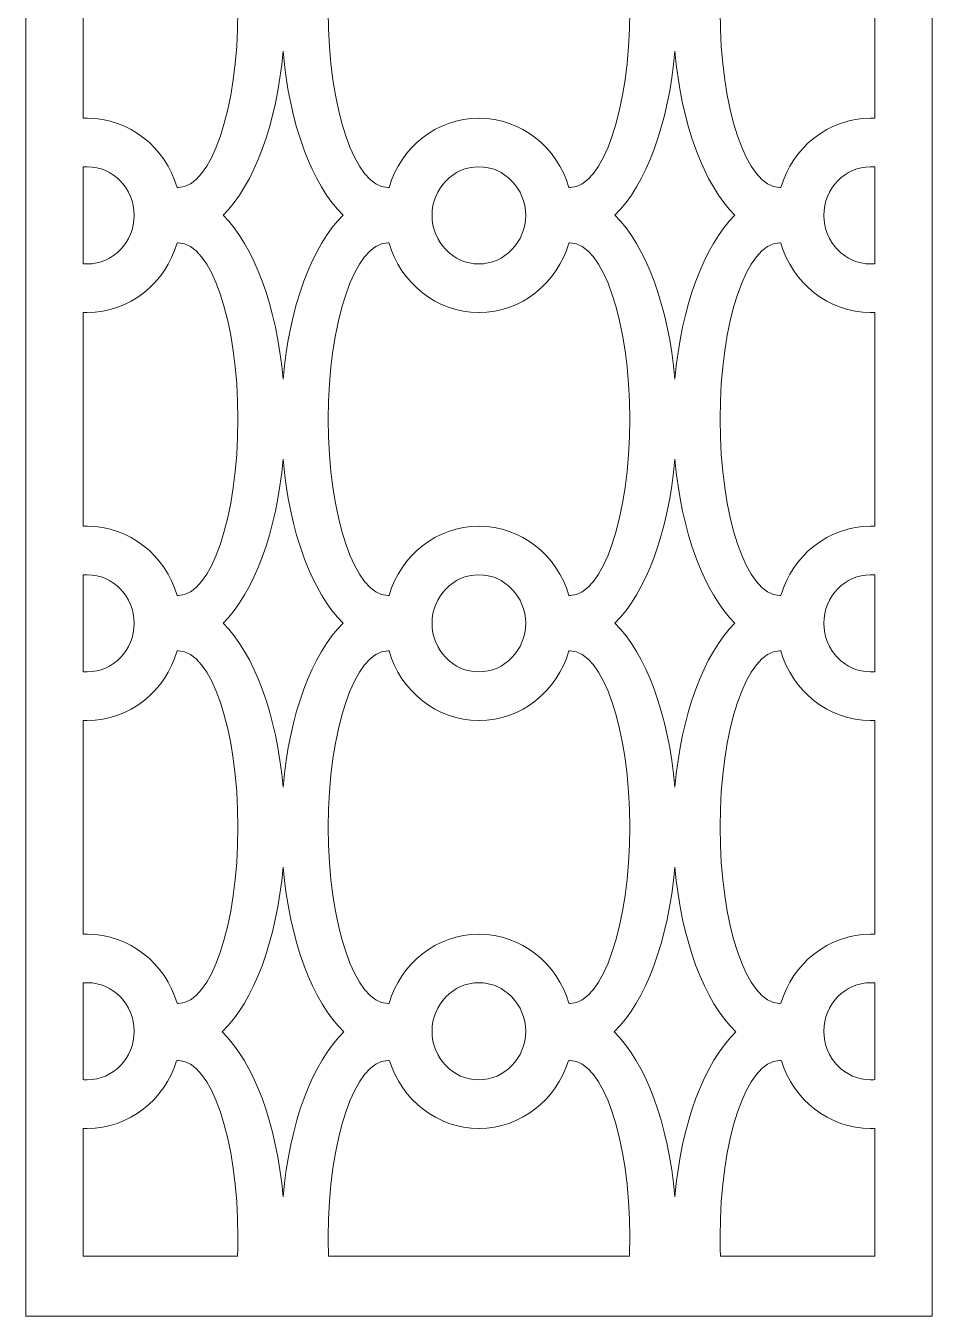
# Model space of a CAD drawing. Header units: centimetres. Extents: x 1.9 to 9.7, y -9.5 to 9.5.
# Drawn here: x 1.85 to 5.55, y -9.5 to -4.24 of the extents above; entities that cross this region are included whole.
import ezdxf

# ---------------------------------------------------------------- set-up
doc = ezdxf.new("R2010")
doc.units = ezdxf.units.CM
doc.header["$MEASUREMENT"] = 0
doc.layers.add('layer 1', color=7, linetype='Continuous')

msp = doc.modelspace()

# ---------------------------------------------------------------- linework, layer by layer
at = {"layer": 'layer 1', "color": 7, "lineweight": 9}
for points, knots in [([(1.85393, 9.5), (1.85393, 9.5), (5.551, 9.5), (5.551, 9.5), (5.551, 9.5), (5.551, 9.5), (5.551, -9.5), (5.551, -9.5), (5.551, -9.5), (5.551, -9.5), (1.85393, -9.5), (1.85393, -9.5), (1.85393, -9.5), (1.85393, -9.5), (1.85393, 9.5), (1.85393, 9.5)], [0, 0, 0, 0, 0.2, 0.2, 0.2, 0.2, 0.4, 0.4, 0.4, 0.4, 0.6, 0.6, 0.6, 0.6, 1, 1, 1, 1]), ([(2.0879, -4.6132), (2.0879, -4.6132), (2.0879, -4.6132), (2.0879, -4.6132), (2.0879, -4.6132), (2.0879, -4.6132), (2.0879, -3.74063), (2.0879, -3.74063), (2.0879, -3.74063), (2.09349, -3.74087), (2.09914, -3.74102), (2.10479, -3.74102), (2.10479, -3.74102), (2.27746, -3.74102), (2.42397, -3.62118), (2.47102, -3.4576), (2.47102, -3.4576), (2.47288, -3.45748), (2.47473, -3.45742), (2.47665, -3.45742), (2.47665, -3.45742), (2.61018, -3.45742), (2.71915, -3.78033), (2.71915, -4.17627), (2.71915, -4.17627), (2.71915, -4.57222), (2.61018, -4.89514), (2.47665, -4.89514), (2.47665, -4.89514), (2.47461, -4.89514), (2.47264, -4.89508), (2.47066, -4.89493), (2.47066, -4.89493), (2.42321, -4.73201), (2.27707, -4.6128), (2.10479, -4.6128), (2.10479, -4.6128), (2.09914, -4.6128), (2.09349, -4.61293), (2.0879, -4.6132)], [0, 0, 0, 0, 0.0909091, 0.0909091, 0.0909091, 0.0909091, 0.1818182, 0.1818182, 0.1818182, 0.1818182, 0.2727273, 0.2727273, 0.2727273, 0.2727273, 0.3636364, 0.3636364, 0.3636364, 0.3636364, 0.4545455, 0.4545455, 0.4545455, 0.4545455, 0.5454545, 0.5454545, 0.5454545, 0.5454545, 0.6363636, 0.6363636, 0.6363636, 0.6363636, 0.7272727, 0.7272727, 0.7272727, 0.7272727, 0.8181818, 0.8181818, 0.8181818, 0.8181818, 1, 1, 1, 1]), ([(3.70242, -3.74102), (3.70242, -3.74102), (3.70242, -3.74102), (3.70242, -3.74102), (3.70242, -3.74102), (3.70242, -3.74102), (3.70203, -3.74102), (3.70182, -3.74102), (3.70182, -3.74102), (3.52915, -3.74102), (3.38266, -3.62118), (3.33558, -3.4576), (3.33558, -3.4576), (3.33376, -3.45748), (3.33187, -3.45742), (3.33002, -3.45742), (3.33002, -3.45742), (3.19645, -3.45742), (3.08749, -3.78033), (3.08749, -4.17627), (3.08749, -4.17627), (3.08749, -4.57222), (3.19645, -4.89514), (3.33002, -4.89514), (3.33002, -4.89514), (3.33203, -4.89514), (3.334, -4.89508), (3.33598, -4.89493), (3.33598, -4.89493), (3.38343, -4.73201), (3.52963, -4.6128), (3.70182, -4.6128), (3.70182, -4.6128), (3.70203, -4.6128), (3.70224, -4.6128), (3.70224, -4.6128), (3.70224, -4.6128), (3.70264, -4.6128), (3.70285, -4.6128), (3.70285, -4.6128), (3.70285, -4.6128), (3.87527, -4.6128), (4.02145, -4.73201), (4.0689, -4.89493), (4.0689, -4.89493), (4.07087, -4.89508), (4.07285, -4.89514), (4.07486, -4.89514), (4.07486, -4.89514), (4.20846, -4.89514), (4.31739, -4.57222), (4.31739, -4.17627), (4.31739, -4.17627), (4.31739, -3.78033), (4.20846, -3.45742), (4.07486, -3.45742), (4.07486, -3.45742), (4.07297, -3.45742), (4.07115, -3.45748), (4.06927, -3.4576), (4.06927, -3.4576), (4.02224, -3.62118), (3.8757, -3.74102), (3.70303, -3.74102), (3.70303, -3.74102), (3.70303, -3.74102), (3.70264, -3.74102), (3.70242, -3.74102)], [0, 0, 0, 0, 0.0555556, 0.0555556, 0.0555556, 0.0555556, 0.1111111, 0.1111111, 0.1111111, 0.1111111, 0.1666667, 0.1666667, 0.1666667, 0.1666667, 0.2222222, 0.2222222, 0.2222222, 0.2222222, 0.2777778, 0.2777778, 0.2777778, 0.2777778, 0.3333333, 0.3333333, 0.3333333, 0.3333333, 0.3888889, 0.3888889, 0.3888889, 0.3888889, 0.4444444, 0.4444444, 0.4444444, 0.4444444, 0.5, 0.5, 0.5, 0.5, 0.5555556, 0.5555556, 0.5555556, 0.5555556, 0.6111111, 0.6111111, 0.6111111, 0.6111111, 0.6666667, 0.6666667, 0.6666667, 0.6666667, 0.7222222, 0.7222222, 0.7222222, 0.7222222, 0.7777778, 0.7777778, 0.7777778, 0.7777778, 0.8333333, 0.8333333, 0.8333333, 0.8333333, 0.8888889, 0.8888889, 0.8888889, 0.8888889, 1, 1, 1, 1]), ([(5.31695, -3.74063), (5.31695, -3.74063), (5.31695, -3.74063), (5.31695, -3.74063), (5.31695, -3.74063), (5.31695, -3.74063), (5.31695, -4.6132), (5.31695, -4.6132), (5.31695, -4.6132), (5.31136, -4.61293), (5.30573, -4.6128), (5.30005, -4.6128), (5.30005, -4.6128), (5.12787, -4.6128), (4.98166, -4.73201), (4.93421, -4.89493), (4.93421, -4.89493), (4.93224, -4.89508), (4.93023, -4.89514), (4.92826, -4.89514), (4.92826, -4.89514), (4.79468, -4.89514), (4.68572, -4.57222), (4.68572, -4.17627), (4.68572, -4.17627), (4.68572, -3.78033), (4.79468, -3.45742), (4.92826, -3.45742), (4.92826, -3.45742), (4.93011, -3.45742), (4.93199, -3.45748), (4.93385, -3.4576), (4.93385, -3.4576), (4.9809, -3.62118), (5.12738, -3.74102), (5.30005, -3.74102), (5.30005, -3.74102), (5.30573, -3.74102), (5.31136, -3.74087), (5.31695, -3.74063)], [0, 0, 0, 0, 0.0909091, 0.0909091, 0.0909091, 0.0909091, 0.1818182, 0.1818182, 0.1818182, 0.1818182, 0.2727273, 0.2727273, 0.2727273, 0.2727273, 0.3636364, 0.3636364, 0.3636364, 0.3636364, 0.4545455, 0.4545455, 0.4545455, 0.4545455, 0.5454545, 0.5454545, 0.5454545, 0.5454545, 0.6363636, 0.6363636, 0.6363636, 0.6363636, 0.7272727, 0.7272727, 0.7272727, 0.7272727, 0.8181818, 0.8181818, 0.8181818, 0.8181818, 1, 1, 1, 1]), ([(2.9033, -5.67789), (2.9033, -5.67789), (2.9033, -5.67789), (2.9033, -5.67789), (2.9033, -5.67789), (2.87797, -5.38058), (2.78447, -5.1323), (2.65843, -5.00845), (2.65843, -5.00845), (2.78447, -4.88457), (2.87797, -4.63629), (2.9033, -4.33899), (2.9033, -4.33899), (2.92867, -4.63629), (3.02217, -4.88457), (3.14821, -5.00845), (3.14821, -5.00845), (3.02217, -5.1323), (2.92867, -5.38058), (2.9033, -5.67789)], [0, 0, 0, 0, 0.1666667, 0.1666667, 0.1666667, 0.1666667, 0.3333333, 0.3333333, 0.3333333, 0.3333333, 0.5, 0.5, 0.5, 0.5, 0.6666667, 0.6666667, 0.6666667, 0.6666667, 1, 1, 1, 1]), ([(4.50154, -5.67789), (4.50154, -5.67789), (4.50154, -5.67789), (4.50154, -5.67789), (4.50154, -5.67789), (4.52691, -5.38058), (4.62047, -5.1323), (4.74645, -5.00845), (4.74645, -5.00845), (4.62047, -4.88457), (4.52691, -4.63629), (4.50154, -4.33899), (4.50154, -4.33899), (4.4762, -4.63629), (4.3827, -4.88457), (4.25666, -5.00845), (4.25666, -5.00845), (4.3827, -5.1323), (4.4762, -5.38058), (4.50154, -5.67789)], [0, 0, 0, 0, 0.1666667, 0.1666667, 0.1666667, 0.1666667, 0.3333333, 0.3333333, 0.3333333, 0.3333333, 0.5, 0.5, 0.5, 0.5, 0.6666667, 0.6666667, 0.6666667, 0.6666667, 1, 1, 1, 1]), ([(2.0879, -5.20642), (2.0879, -5.20642), (2.0879, -5.20642), (2.0879, -5.20642), (2.0879, -5.20642), (2.0879, -5.20642), (2.0879, -4.81172), (2.0879, -4.81172), (2.0879, -4.81172), (2.09349, -4.8112), (2.09911, -4.81094), (2.10479, -4.81094), (2.10479, -4.81094), (2.21002, -4.81094), (2.29584, -4.89994), (2.29584, -5.00905), (2.29584, -5.00905), (2.29584, -5.11821), (2.21002, -5.20721), (2.10479, -5.20721), (2.10479, -5.20721), (2.09911, -5.20721), (2.09349, -5.20694), (2.0879, -5.20642)], [0, 0, 0, 0, 0.1428571, 0.1428571, 0.1428571, 0.1428571, 0.2857143, 0.2857143, 0.2857143, 0.2857143, 0.4285714, 0.4285714, 0.4285714, 0.4285714, 0.5714286, 0.5714286, 0.5714286, 0.5714286, 0.7142857, 0.7142857, 0.7142857, 0.7142857, 1, 1, 1, 1]), ([(3.70182, -5.20721), (3.70182, -5.20721), (3.70182, -5.20721), (3.70182, -5.20721), (3.70182, -5.20721), (3.80704, -5.20721), (3.89286, -5.11821), (3.89286, -5.00905), (3.89286, -5.00905), (3.89286, -4.89994), (3.80704, -4.81094), (3.70182, -4.81094), (3.70182, -4.81094), (3.59659, -4.81094), (3.5108, -4.89994), (3.5108, -5.00905), (3.5108, -5.00905), (3.5108, -5.11821), (3.59659, -5.20721), (3.70182, -5.20721)], [0, 0, 0, 0, 0.1666667, 0.1666667, 0.1666667, 0.1666667, 0.3333333, 0.3333333, 0.3333333, 0.3333333, 0.5, 0.5, 0.5, 0.5, 0.6666667, 0.6666667, 0.6666667, 0.6666667, 1, 1, 1, 1]), ([(5.31695, -4.81172), (5.31695, -4.81172), (5.31695, -4.81172), (5.31695, -4.81172), (5.31695, -4.81172), (5.31695, -4.81172), (5.31695, -5.20642), (5.31695, -5.20642), (5.31695, -5.20642), (5.31142, -5.20694), (5.30577, -5.20721), (5.30005, -5.20721), (5.30005, -5.20721), (5.19482, -5.20721), (5.10907, -5.11821), (5.10907, -5.00905), (5.10907, -5.00905), (5.10907, -4.89994), (5.19482, -4.81094), (5.30005, -4.81094), (5.30005, -4.81094), (5.30577, -4.81094), (5.31142, -4.8112), (5.31695, -4.81172)], [0, 0, 0, 0, 0.1428571, 0.1428571, 0.1428571, 0.1428571, 0.2857143, 0.2857143, 0.2857143, 0.2857143, 0.4285714, 0.4285714, 0.4285714, 0.4285714, 0.5714286, 0.5714286, 0.5714286, 0.5714286, 0.7142857, 0.7142857, 0.7142857, 0.7142857, 1, 1, 1, 1]), ([(2.0879, -6.27752), (2.0879, -6.27752), (2.0879, -6.27752), (2.0879, -6.27752), (2.0879, -6.27752), (2.0879, -6.27752), (2.0879, -5.40494), (2.0879, -5.40494), (2.0879, -5.40494), (2.09349, -5.40522), (2.09914, -5.40534), (2.10479, -5.40534), (2.10479, -5.40534), (2.27746, -5.40534), (2.42397, -5.2855), (2.47102, -5.12191), (2.47102, -5.12191), (2.47288, -5.12179), (2.47473, -5.12173), (2.47665, -5.12173), (2.47665, -5.12173), (2.61018, -5.12173), (2.71915, -5.44465), (2.71915, -5.84059), (2.71915, -5.84059), (2.71915, -6.23653), (2.61018, -6.55945), (2.47665, -6.55945), (2.47665, -6.55945), (2.47461, -6.55945), (2.47264, -6.55939), (2.47066, -6.55924), (2.47066, -6.55924), (2.42321, -6.39633), (2.27707, -6.27712), (2.10479, -6.27712), (2.10479, -6.27712), (2.09914, -6.27712), (2.09349, -6.27724), (2.0879, -6.27752)], [0, 0, 0, 0, 0.0909091, 0.0909091, 0.0909091, 0.0909091, 0.1818182, 0.1818182, 0.1818182, 0.1818182, 0.2727273, 0.2727273, 0.2727273, 0.2727273, 0.3636364, 0.3636364, 0.3636364, 0.3636364, 0.4545455, 0.4545455, 0.4545455, 0.4545455, 0.5454545, 0.5454545, 0.5454545, 0.5454545, 0.6363636, 0.6363636, 0.6363636, 0.6363636, 0.7272727, 0.7272727, 0.7272727, 0.7272727, 0.8181818, 0.8181818, 0.8181818, 0.8181818, 1, 1, 1, 1]), ([(3.70242, -5.40534), (3.70242, -5.40534), (3.70242, -5.40534), (3.70242, -5.40534), (3.70242, -5.40534), (3.70242, -5.40534), (3.70203, -5.40534), (3.70182, -5.40534), (3.70182, -5.40534), (3.52915, -5.40534), (3.38266, -5.2855), (3.33558, -5.12191), (3.33558, -5.12191), (3.33376, -5.12179), (3.33187, -5.12173), (3.33002, -5.12173), (3.33002, -5.12173), (3.19645, -5.12173), (3.08749, -5.44465), (3.08749, -5.84059), (3.08749, -5.84059), (3.08749, -6.23653), (3.19645, -6.55945), (3.33002, -6.55945), (3.33002, -6.55945), (3.33203, -6.55945), (3.334, -6.55939), (3.33598, -6.55924), (3.33598, -6.55924), (3.38343, -6.39633), (3.52963, -6.27712), (3.70182, -6.27712), (3.70182, -6.27712), (3.70203, -6.27712), (3.70224, -6.27712), (3.70224, -6.27712), (3.70224, -6.27712), (3.70264, -6.27712), (3.70285, -6.27712), (3.70285, -6.27712), (3.70285, -6.27712), (3.87527, -6.27712), (4.02145, -6.39633), (4.0689, -6.55924), (4.0689, -6.55924), (4.07087, -6.55939), (4.07285, -6.55945), (4.07486, -6.55945), (4.07486, -6.55945), (4.20846, -6.55945), (4.31739, -6.23653), (4.31739, -5.84059), (4.31739, -5.84059), (4.31739, -5.44465), (4.20846, -5.12173), (4.07486, -5.12173), (4.07486, -5.12173), (4.07297, -5.12173), (4.07115, -5.12179), (4.06927, -5.12191), (4.06927, -5.12191), (4.02224, -5.2855), (3.8757, -5.40534), (3.70303, -5.40534), (3.70303, -5.40534), (3.70303, -5.40534), (3.70264, -5.40534), (3.70242, -5.40534)], [0, 0, 0, 0, 0.0555556, 0.0555556, 0.0555556, 0.0555556, 0.1111111, 0.1111111, 0.1111111, 0.1111111, 0.1666667, 0.1666667, 0.1666667, 0.1666667, 0.2222222, 0.2222222, 0.2222222, 0.2222222, 0.2777778, 0.2777778, 0.2777778, 0.2777778, 0.3333333, 0.3333333, 0.3333333, 0.3333333, 0.3888889, 0.3888889, 0.3888889, 0.3888889, 0.4444444, 0.4444444, 0.4444444, 0.4444444, 0.5, 0.5, 0.5, 0.5, 0.5555556, 0.5555556, 0.5555556, 0.5555556, 0.6111111, 0.6111111, 0.6111111, 0.6111111, 0.6666667, 0.6666667, 0.6666667, 0.6666667, 0.7222222, 0.7222222, 0.7222222, 0.7222222, 0.7777778, 0.7777778, 0.7777778, 0.7777778, 0.8333333, 0.8333333, 0.8333333, 0.8333333, 0.8888889, 0.8888889, 0.8888889, 0.8888889, 1, 1, 1, 1]), ([(5.31695, -5.40494), (5.31695, -5.40494), (5.31695, -5.40494), (5.31695, -5.40494), (5.31695, -5.40494), (5.31695, -5.40494), (5.31695, -6.27752), (5.31695, -6.27752), (5.31695, -6.27752), (5.31136, -6.27724), (5.30573, -6.27712), (5.30005, -6.27712), (5.30005, -6.27712), (5.12787, -6.27712), (4.98166, -6.39633), (4.93421, -6.55924), (4.93421, -6.55924), (4.93224, -6.55939), (4.93023, -6.55945), (4.92826, -6.55945), (4.92826, -6.55945), (4.79468, -6.55945), (4.68572, -6.23653), (4.68572, -5.84059), (4.68572, -5.84059), (4.68572, -5.44465), (4.79468, -5.12173), (4.92826, -5.12173), (4.92826, -5.12173), (4.93011, -5.12173), (4.93199, -5.12179), (4.93385, -5.12191), (4.93385, -5.12191), (4.9809, -5.2855), (5.12738, -5.40534), (5.30005, -5.40534), (5.30005, -5.40534), (5.30573, -5.40534), (5.31136, -5.40522), (5.31695, -5.40494)], [0, 0, 0, 0, 0.0909091, 0.0909091, 0.0909091, 0.0909091, 0.1818182, 0.1818182, 0.1818182, 0.1818182, 0.2727273, 0.2727273, 0.2727273, 0.2727273, 0.3636364, 0.3636364, 0.3636364, 0.3636364, 0.4545455, 0.4545455, 0.4545455, 0.4545455, 0.5454545, 0.5454545, 0.5454545, 0.5454545, 0.6363636, 0.6363636, 0.6363636, 0.6363636, 0.7272727, 0.7272727, 0.7272727, 0.7272727, 0.8181818, 0.8181818, 0.8181818, 0.8181818, 1, 1, 1, 1]), ([(2.9033, -7.34219), (2.9033, -7.34219), (2.9033, -7.34219), (2.9033, -7.34219), (2.9033, -7.34219), (2.87797, -7.04489), (2.78447, -6.79661), (2.65843, -6.67276), (2.65843, -6.67276), (2.78447, -6.54888), (2.87797, -6.3006), (2.9033, -6.00329), (2.9033, -6.00329), (2.92867, -6.3006), (3.02217, -6.54888), (3.14821, -6.67276), (3.14821, -6.67276), (3.02217, -6.79661), (2.92867, -7.04489), (2.9033, -7.34219)], [0, 0, 0, 0, 0.1666667, 0.1666667, 0.1666667, 0.1666667, 0.3333333, 0.3333333, 0.3333333, 0.3333333, 0.5, 0.5, 0.5, 0.5, 0.6666667, 0.6666667, 0.6666667, 0.6666667, 1, 1, 1, 1]), ([(4.50154, -7.34219), (4.50154, -7.34219), (4.50154, -7.34219), (4.50154, -7.34219), (4.50154, -7.34219), (4.52691, -7.04489), (4.62047, -6.79661), (4.74645, -6.67276), (4.74645, -6.67276), (4.62047, -6.54888), (4.52691, -6.3006), (4.50154, -6.00329), (4.50154, -6.00329), (4.4762, -6.3006), (4.3827, -6.54888), (4.25666, -6.67276), (4.25666, -6.67276), (4.3827, -6.79661), (4.4762, -7.04489), (4.50154, -7.34219)], [0, 0, 0, 0, 0.1666667, 0.1666667, 0.1666667, 0.1666667, 0.3333333, 0.3333333, 0.3333333, 0.3333333, 0.5, 0.5, 0.5, 0.5, 0.6666667, 0.6666667, 0.6666667, 0.6666667, 1, 1, 1, 1]), ([(2.10479, -6.87152), (2.10479, -6.87152), (2.10479, -6.87152), (2.10479, -6.87152), (2.10479, -6.87152), (2.09911, -6.87152), (2.09349, -6.87125), (2.0879, -6.87074), (2.0879, -6.87074), (2.0879, -6.87074), (2.0879, -6.47604), (2.0879, -6.47604), (2.0879, -6.47604), (2.09349, -6.47555), (2.09911, -6.47525), (2.10479, -6.47525), (2.10479, -6.47525), (2.21002, -6.47525), (2.29584, -6.56425), (2.29584, -6.6734), (2.29584, -6.6734), (2.29584, -6.78252), (2.21002, -6.87152), (2.10479, -6.87152)], [0, 0, 0, 0, 0.1428571, 0.1428571, 0.1428571, 0.1428571, 0.2857143, 0.2857143, 0.2857143, 0.2857143, 0.4285714, 0.4285714, 0.4285714, 0.4285714, 0.5714286, 0.5714286, 0.5714286, 0.5714286, 0.7142857, 0.7142857, 0.7142857, 0.7142857, 1, 1, 1, 1]), ([(3.70182, -6.87152), (3.70182, -6.87152), (3.70182, -6.87152), (3.70182, -6.87152), (3.70182, -6.87152), (3.80704, -6.87152), (3.89286, -6.78252), (3.89286, -6.6734), (3.89286, -6.6734), (3.89286, -6.56425), (3.80704, -6.47525), (3.70182, -6.47525), (3.70182, -6.47525), (3.59659, -6.47525), (3.5108, -6.56425), (3.5108, -6.6734), (3.5108, -6.6734), (3.5108, -6.78252), (3.59659, -6.87152), (3.70182, -6.87152)], [0, 0, 0, 0, 0.1666667, 0.1666667, 0.1666667, 0.1666667, 0.3333333, 0.3333333, 0.3333333, 0.3333333, 0.5, 0.5, 0.5, 0.5, 0.6666667, 0.6666667, 0.6666667, 0.6666667, 1, 1, 1, 1]), ([(5.31695, -6.47604), (5.31695, -6.47604), (5.31695, -6.47604), (5.31695, -6.47604), (5.31695, -6.47604), (5.31695, -6.47604), (5.31695, -6.87074), (5.31695, -6.87074), (5.31695, -6.87074), (5.31142, -6.87125), (5.30577, -6.87152), (5.30005, -6.87152), (5.30005, -6.87152), (5.19482, -6.87152), (5.10907, -6.78252), (5.10907, -6.6734), (5.10907, -6.6734), (5.10907, -6.56425), (5.19482, -6.47525), (5.30005, -6.47525), (5.30005, -6.47525), (5.30577, -6.47525), (5.31142, -6.47555), (5.31695, -6.47604)], [0, 0, 0, 0, 0.1428571, 0.1428571, 0.1428571, 0.1428571, 0.2857143, 0.2857143, 0.2857143, 0.2857143, 0.4285714, 0.4285714, 0.4285714, 0.4285714, 0.5714286, 0.5714286, 0.5714286, 0.5714286, 0.7142857, 0.7142857, 0.7142857, 0.7142857, 1, 1, 1, 1]), ([(2.0879, -7.94182), (2.0879, -7.94182), (2.0879, -7.94182), (2.0879, -7.94182), (2.0879, -7.94182), (2.0879, -7.94182), (2.0879, -7.06925), (2.0879, -7.06925), (2.0879, -7.06925), (2.09349, -7.06952), (2.09914, -7.06965), (2.10479, -7.06965), (2.10479, -7.06965), (2.27746, -7.06965), (2.42397, -6.94981), (2.47102, -6.78625), (2.47102, -6.78625), (2.47288, -6.7861), (2.47473, -6.78604), (2.47665, -6.78604), (2.47665, -6.78604), (2.61018, -6.78604), (2.71915, -7.10896), (2.71915, -7.50491), (2.71915, -7.50491), (2.71915, -7.90085), (2.61018, -8.22376), (2.47665, -8.22376), (2.47665, -8.22376), (2.47461, -8.22376), (2.47264, -8.2237), (2.47066, -8.22355), (2.47066, -8.22355), (2.42321, -8.06063), (2.27707, -7.94144), (2.10479, -7.94144), (2.10479, -7.94144), (2.09914, -7.94144), (2.09349, -7.94155), (2.0879, -7.94182)], [0, 0, 0, 0, 0.0909091, 0.0909091, 0.0909091, 0.0909091, 0.1818182, 0.1818182, 0.1818182, 0.1818182, 0.2727273, 0.2727273, 0.2727273, 0.2727273, 0.3636364, 0.3636364, 0.3636364, 0.3636364, 0.4545455, 0.4545455, 0.4545455, 0.4545455, 0.5454545, 0.5454545, 0.5454545, 0.5454545, 0.6363636, 0.6363636, 0.6363636, 0.6363636, 0.7272727, 0.7272727, 0.7272727, 0.7272727, 0.8181818, 0.8181818, 0.8181818, 0.8181818, 1, 1, 1, 1]), ([(3.70242, -7.06965), (3.70242, -7.06965), (3.70242, -7.06965), (3.70242, -7.06965), (3.70242, -7.06965), (3.70242, -7.06965), (3.70203, -7.06965), (3.70182, -7.06965), (3.70182, -7.06965), (3.52915, -7.06965), (3.38266, -6.94981), (3.33558, -6.78625), (3.33558, -6.78625), (3.33376, -6.7861), (3.33187, -6.78604), (3.33002, -6.78604), (3.33002, -6.78604), (3.19645, -6.78604), (3.08749, -7.10896), (3.08749, -7.50491), (3.08749, -7.50491), (3.08749, -7.90085), (3.19645, -8.22376), (3.33002, -8.22376), (3.33002, -8.22376), (3.33203, -8.22376), (3.334, -8.2237), (3.33598, -8.22355), (3.33598, -8.22355), (3.38343, -8.06063), (3.52963, -7.94144), (3.70182, -7.94144), (3.70182, -7.94144), (3.70203, -7.94144), (3.70224, -7.94144), (3.70224, -7.94144), (3.70224, -7.94144), (3.70264, -7.94144), (3.70285, -7.94144), (3.70285, -7.94144), (3.70285, -7.94144), (3.87527, -7.94144), (4.02145, -8.06063), (4.0689, -8.22355), (4.0689, -8.22355), (4.07087, -8.2237), (4.07285, -8.22376), (4.07486, -8.22376), (4.07486, -8.22376), (4.20846, -8.22376), (4.31739, -7.90085), (4.31739, -7.50491), (4.31739, -7.50491), (4.31739, -7.10896), (4.20846, -6.78604), (4.07486, -6.78604), (4.07486, -6.78604), (4.07297, -6.78604), (4.07115, -6.7861), (4.06927, -6.78625), (4.06927, -6.78625), (4.02224, -6.94981), (3.8757, -7.06965), (3.70303, -7.06965), (3.70303, -7.06965), (3.70303, -7.06965), (3.70264, -7.06965), (3.70242, -7.06965)], [0, 0, 0, 0, 0.0555556, 0.0555556, 0.0555556, 0.0555556, 0.1111111, 0.1111111, 0.1111111, 0.1111111, 0.1666667, 0.1666667, 0.1666667, 0.1666667, 0.2222222, 0.2222222, 0.2222222, 0.2222222, 0.2777778, 0.2777778, 0.2777778, 0.2777778, 0.3333333, 0.3333333, 0.3333333, 0.3333333, 0.3888889, 0.3888889, 0.3888889, 0.3888889, 0.4444444, 0.4444444, 0.4444444, 0.4444444, 0.5, 0.5, 0.5, 0.5, 0.5555556, 0.5555556, 0.5555556, 0.5555556, 0.6111111, 0.6111111, 0.6111111, 0.6111111, 0.6666667, 0.6666667, 0.6666667, 0.6666667, 0.7222222, 0.7222222, 0.7222222, 0.7222222, 0.7777778, 0.7777778, 0.7777778, 0.7777778, 0.8333333, 0.8333333, 0.8333333, 0.8333333, 0.8888889, 0.8888889, 0.8888889, 0.8888889, 1, 1, 1, 1]), ([(5.31695, -7.06925), (5.31695, -7.06925), (5.31695, -7.06925), (5.31695, -7.06925), (5.31695, -7.06925), (5.31695, -7.06925), (5.31695, -7.94182), (5.31695, -7.94182), (5.31695, -7.94182), (5.31136, -7.94155), (5.30573, -7.94144), (5.30005, -7.94144), (5.30005, -7.94144), (5.12787, -7.94144), (4.98166, -8.06063), (4.93421, -8.22355), (4.93421, -8.22355), (4.93224, -8.2237), (4.93023, -8.22376), (4.92826, -8.22376), (4.92826, -8.22376), (4.79468, -8.22376), (4.68572, -7.90085), (4.68572, -7.50491), (4.68572, -7.50491), (4.68572, -7.10896), (4.79468, -6.78604), (4.92826, -6.78604), (4.92826, -6.78604), (4.93011, -6.78604), (4.93199, -6.7861), (4.93385, -6.78625), (4.93385, -6.78625), (4.9809, -6.94981), (5.12738, -7.06965), (5.30005, -7.06965), (5.30005, -7.06965), (5.30573, -7.06965), (5.31136, -7.06952), (5.31695, -7.06925)], [0, 0, 0, 0, 0.0909091, 0.0909091, 0.0909091, 0.0909091, 0.1818182, 0.1818182, 0.1818182, 0.1818182, 0.2727273, 0.2727273, 0.2727273, 0.2727273, 0.3636364, 0.3636364, 0.3636364, 0.3636364, 0.4545455, 0.4545455, 0.4545455, 0.4545455, 0.5454545, 0.5454545, 0.5454545, 0.5454545, 0.6363636, 0.6363636, 0.6363636, 0.6363636, 0.7272727, 0.7272727, 0.7272727, 0.7272727, 0.8181818, 0.8181818, 0.8181818, 0.8181818, 1, 1, 1, 1]), ([(2.9033, -9.01341), (2.9033, -9.01341), (2.9033, -9.01341), (2.9033, -9.01341), (2.9033, -9.01341), (2.87772, -8.71333), (2.78273, -8.46317), (2.65493, -8.34051), (2.65493, -8.34051), (2.78273, -8.21781), (2.87772, -7.96768), (2.9033, -7.6676), (2.9033, -7.6676), (2.92888, -7.96768), (3.0239, -8.21781), (3.15167, -8.34051), (3.15167, -8.34051), (3.0239, -8.46317), (2.92888, -8.71333), (2.9033, -9.01341)], [0, 0, 0, 0, 0.1666667, 0.1666667, 0.1666667, 0.1666667, 0.3333333, 0.3333333, 0.3333333, 0.3333333, 0.5, 0.5, 0.5, 0.5, 0.6666667, 0.6666667, 0.6666667, 0.6666667, 1, 1, 1, 1]), ([(4.50154, -9.01341), (4.50154, -9.01341), (4.50154, -9.01341), (4.50154, -9.01341), (4.50154, -9.01341), (4.52714, -8.71333), (4.62214, -8.46317), (4.74992, -8.34051), (4.74992, -8.34051), (4.62214, -8.21781), (4.52714, -7.96768), (4.50154, -7.6676), (4.50154, -7.6676), (4.47596, -7.96768), (4.381, -8.21781), (4.25321, -8.34051), (4.25321, -8.34051), (4.381, -8.46317), (4.47596, -8.71333), (4.50154, -9.01341)], [0, 0, 0, 0, 0.1666667, 0.1666667, 0.1666667, 0.1666667, 0.3333333, 0.3333333, 0.3333333, 0.3333333, 0.5, 0.5, 0.5, 0.5, 0.6666667, 0.6666667, 0.6666667, 0.6666667, 1, 1, 1, 1]), ([(2.0879, -8.53504), (2.0879, -8.53504), (2.0879, -8.53504), (2.0879, -8.53504), (2.0879, -8.53504), (2.0879, -8.53504), (2.0879, -8.14035), (2.0879, -8.14035), (2.0879, -8.14035), (2.09349, -8.13986), (2.09911, -8.13959), (2.10479, -8.13959), (2.10479, -8.13959), (2.21002, -8.13959), (2.29584, -8.22856), (2.29584, -8.33771), (2.29584, -8.33771), (2.29584, -8.44682), (2.21002, -8.53584), (2.10479, -8.53584), (2.10479, -8.53584), (2.09911, -8.53584), (2.09349, -8.53556), (2.0879, -8.53504)], [0, 0, 0, 0, 0.1428571, 0.1428571, 0.1428571, 0.1428571, 0.2857143, 0.2857143, 0.2857143, 0.2857143, 0.4285714, 0.4285714, 0.4285714, 0.4285714, 0.5714286, 0.5714286, 0.5714286, 0.5714286, 0.7142857, 0.7142857, 0.7142857, 0.7142857, 1, 1, 1, 1]), ([(3.70182, -8.53584), (3.70182, -8.53584), (3.70182, -8.53584), (3.70182, -8.53584), (3.70182, -8.53584), (3.80704, -8.53584), (3.89286, -8.44682), (3.89286, -8.33771), (3.89286, -8.33771), (3.89286, -8.22856), (3.80704, -8.13959), (3.70182, -8.13959), (3.70182, -8.13959), (3.59659, -8.13959), (3.5108, -8.22856), (3.5108, -8.33771), (3.5108, -8.33771), (3.5108, -8.44682), (3.59659, -8.53584), (3.70182, -8.53584)], [0, 0, 0, 0, 0.1666667, 0.1666667, 0.1666667, 0.1666667, 0.3333333, 0.3333333, 0.3333333, 0.3333333, 0.5, 0.5, 0.5, 0.5, 0.6666667, 0.6666667, 0.6666667, 0.6666667, 1, 1, 1, 1]), ([(5.31695, -8.14035), (5.31695, -8.14035), (5.31695, -8.14035), (5.31695, -8.14035), (5.31695, -8.14035), (5.31695, -8.14035), (5.31695, -8.53504), (5.31695, -8.53504), (5.31695, -8.53504), (5.31142, -8.53556), (5.30577, -8.53584), (5.30005, -8.53584), (5.30005, -8.53584), (5.19482, -8.53584), (5.10907, -8.44682), (5.10907, -8.33771), (5.10907, -8.33771), (5.10907, -8.22856), (5.19482, -8.13959), (5.30005, -8.13959), (5.30005, -8.13959), (5.30577, -8.13959), (5.31142, -8.13986), (5.31695, -8.14035)], [0, 0, 0, 0, 0.1428571, 0.1428571, 0.1428571, 0.1428571, 0.2857143, 0.2857143, 0.2857143, 0.2857143, 0.4285714, 0.4285714, 0.4285714, 0.4285714, 0.5714286, 0.5714286, 0.5714286, 0.5714286, 0.7142857, 0.7142857, 0.7142857, 0.7142857, 1, 1, 1, 1]), ([(2.0879, -9.25573), (2.0879, -9.25573), (2.0879, -9.25573), (2.0879, -9.25573), (2.0879, -9.25573), (2.0879, -9.25573), (2.0879, -8.73357), (2.0879, -8.73357), (2.0879, -8.73357), (2.09349, -8.73384), (2.09914, -8.73395), (2.10479, -8.73395), (2.10479, -8.73395), (2.27497, -8.73395), (2.41975, -8.61755), (2.46896, -8.45761), (2.46896, -8.45761), (2.47148, -8.45737), (2.47409, -8.45722), (2.47665, -8.45722), (2.47665, -8.45722), (2.61018, -8.45722), (2.71915, -8.78017), (2.71915, -9.17611), (2.71915, -9.17611), (2.71915, -9.20302), (2.71861, -9.22957), (2.71766, -9.25573), (2.71766, -9.25573), (2.71766, -9.25573), (2.0879, -9.25573), (2.0879, -9.25573)], [0, 0, 0, 0, 0.1111111, 0.1111111, 0.1111111, 0.1111111, 0.2222222, 0.2222222, 0.2222222, 0.2222222, 0.3333333, 0.3333333, 0.3333333, 0.3333333, 0.4444444, 0.4444444, 0.4444444, 0.4444444, 0.5555556, 0.5555556, 0.5555556, 0.5555556, 0.6666667, 0.6666667, 0.6666667, 0.6666667, 0.7777778, 0.7777778, 0.7777778, 0.7777778, 1, 1, 1, 1]), ([(4.31587, -9.25573), (4.31587, -9.25573), (4.31587, -9.25573), (4.31587, -9.25573), (4.31587, -9.25573), (4.31587, -9.25573), (3.08897, -9.25573), (3.08897, -9.25573), (3.08897, -9.25573), (3.088, -9.22957), (3.08749, -9.20302), (3.08749, -9.17611), (3.08749, -9.17611), (3.08749, -8.78017), (3.19645, -8.45722), (3.33002, -8.45722), (3.33002, -8.45722), (3.3326, -8.45722), (3.33515, -8.45737), (3.33768, -8.45761), (3.33768, -8.45761), (3.38686, -8.61755), (3.53167, -8.73395), (3.70182, -8.73395), (3.70182, -8.73395), (3.70203, -8.73395), (3.70224, -8.73395), (3.70224, -8.73395), (3.70224, -8.73395), (3.70264, -8.73395), (3.70285, -8.73395), (3.70285, -8.73395), (3.70285, -8.73395), (3.87321, -8.73395), (4.01798, -8.61755), (4.0672, -8.45761), (4.0672, -8.45761), (4.06975, -8.45737), (4.0723, -8.45722), (4.07486, -8.45722), (4.07486, -8.45722), (4.20846, -8.45722), (4.31739, -8.78017), (4.31739, -9.17611), (4.31739, -9.17611), (4.31739, -9.20302), (4.31688, -9.22957), (4.31587, -9.25573)], [0, 0, 0, 0, 0.0769231, 0.0769231, 0.0769231, 0.0769231, 0.1538462, 0.1538462, 0.1538462, 0.1538462, 0.2307692, 0.2307692, 0.2307692, 0.2307692, 0.3076923, 0.3076923, 0.3076923, 0.3076923, 0.3846154, 0.3846154, 0.3846154, 0.3846154, 0.4615385, 0.4615385, 0.4615385, 0.4615385, 0.5384615, 0.5384615, 0.5384615, 0.5384615, 0.6153846, 0.6153846, 0.6153846, 0.6153846, 0.6923077, 0.6923077, 0.6923077, 0.6923077, 0.7692308, 0.7692308, 0.7692308, 0.7692308, 0.8461538, 0.8461538, 0.8461538, 0.8461538, 1, 1, 1, 1]), ([(5.31695, -8.73357), (5.31695, -8.73357), (5.31695, -8.73357), (5.31695, -8.73357), (5.31695, -8.73357), (5.31695, -8.73357), (5.31695, -9.25573), (5.31695, -9.25573), (5.31695, -9.25573), (5.31695, -9.25573), (4.68721, -9.25573), (4.68721, -9.25573), (4.68721, -9.25573), (4.68624, -9.22957), (4.68572, -9.20302), (4.68572, -9.17611), (4.68572, -9.17611), (4.68572, -8.78017), (4.79468, -8.45722), (4.92826, -8.45722), (4.92826, -8.45722), (4.93085, -8.45722), (4.93339, -8.45737), (4.93594, -8.45761), (4.93594, -8.45761), (4.98509, -8.61755), (5.12988, -8.73395), (5.30005, -8.73395), (5.30005, -8.73395), (5.30573, -8.73395), (5.31136, -8.73384), (5.31695, -8.73357)], [0, 0, 0, 0, 0.1111111, 0.1111111, 0.1111111, 0.1111111, 0.2222222, 0.2222222, 0.2222222, 0.2222222, 0.3333333, 0.3333333, 0.3333333, 0.3333333, 0.4444444, 0.4444444, 0.4444444, 0.4444444, 0.5555556, 0.5555556, 0.5555556, 0.5555556, 0.6666667, 0.6666667, 0.6666667, 0.6666667, 0.7777778, 0.7777778, 0.7777778, 0.7777778, 1, 1, 1, 1])]:
    msp.add_open_spline(points, degree=3, knots=knots, dxfattribs=at)

doc.saveas('drawing.dxf')
